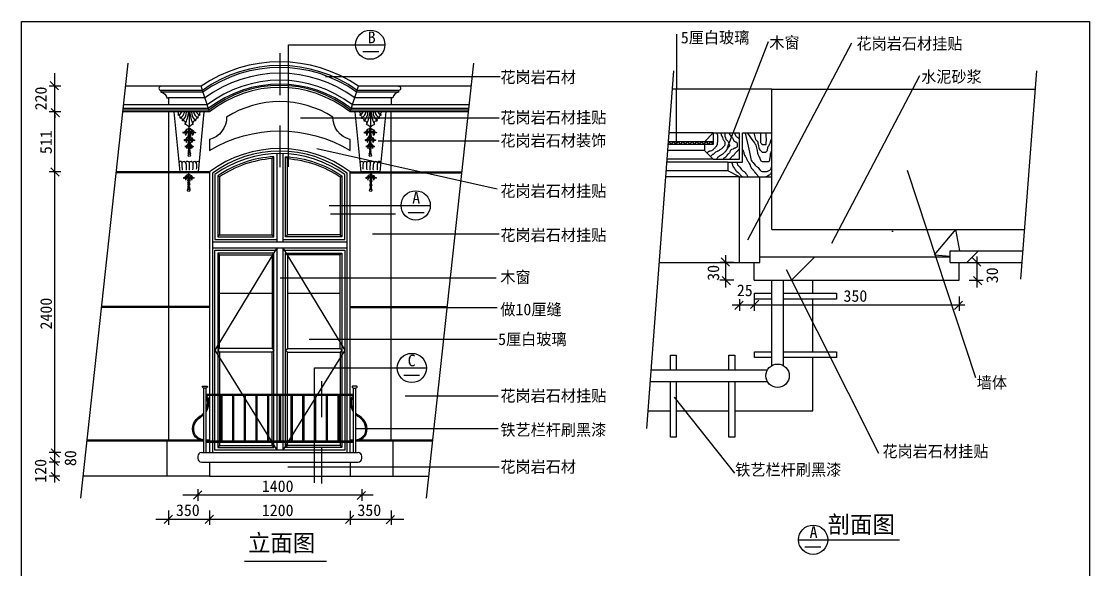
# Model space of a CAD drawing. Header units: metres. Extents: x 1020 to 10144, y 956 to 12504.
# Drawn here: x 1020 to 10144, y 7819 to 12504 of the extents above; entities that cross this region are included whole.
import ezdxf

# ---------------------------------------------------------------- set-up
doc = ezdxf.new("R2010")
doc.units = ezdxf.units.M
for name, color, linetype in [('2', 2, 'Continuous'), ('3', 3, 'Continuous'), ('4', 4, 'Continuous'), ('7', 7, 'Continuous'), ('BH', 3, 'Continuous'), ('DIM', 3, 'Continuous'), ('TEXT', 3, 'Continuous')]:
    doc.layers.add(name, color=color, linetype=linetype)
doc.dimstyles.get("Standard").update_dxf_attribs({"dimtxt": 2.5, "dimasz": 2.5, "dimexe": 1.25, "dimexo": 0.625, "dimtad": 1, "dimcen": 2.5, "dimazin": 3, "dimtfac": 1, "dimtmove": 0, "dimatfit": 3})

# ---------------------------------------------------------------- blocks, each defined once
blk = doc.blocks.new('BH2')
at = {"layer": 'BH'}
blk.add_lwpolyline([(0, 32), (5, 28), (0, 24), (5, 20), (0, 16), (5, 12), (0, 8), (5, 4), (0, 0)], dxfattribs=at)
blk = doc.blocks.new('X')
at = {"layer": '3'}
blk.add_lwpolyline([(12.03, 0.18, -0.17), (18.92, 0.11, 0.38), (27.2, 8.17, -0.27), (20.35, 4.54, -0.05), (12.2, 4.52, 0.29), (4.73, 0.38, 11.87), (4.73, -0.41, 0.29), (12.22, -4.52, -0.05), (20.38, -4.49, -0.27), (27.24, -8.09, 0.38), (18.92, -0.07, -0.17), (12.03, -0.18, -0.72)], format="xyb", close=True, dxfattribs=at)
blk = doc.blocks.new('_DOT')
blk.add_lwpolyline([(-1.6, -1.6), (1.24, 1.24)])

msp = doc.modelspace()

# ---------------------------------------------------------------- hatches: boundary and pattern name
at = {"layer": 'BH'}
h = msp.add_hatch(dxfattribs=at)
h.set_pattern_fill('ANSI31', scale=1500)
h.paths.add_polyline_path([(7428.74, 11925.6), (7428.74, 10725.6), (9587.29, 10725.6), (9678.43, 11925.6)])
h = msp.add_hatch(dxfattribs=at)
h.set_pattern_fill('AR-RROOF', scale=400)
h.paths.add_polyline_path([(2711.85, 10678.6), (3161.85, 10678.6), (3161.85, 11331.29, 0.13), (2711.85, 11174.9)])
h = msp.add_hatch(dxfattribs=at)
h.set_pattern_fill('AR-RROOF', scale=400)
h.paths.add_polyline_path([(3741.85, 11174.9, 0.13), (3291.85, 11331.29), (3291.85, 10678.6), (3741.85, 10678.6)])
h = msp.add_hatch(dxfattribs=at)
h.set_pattern_fill('ANSI33', scale=300)
h.paths.add_polyline_path([(8953.74, 10542.27), (8953.74, 10442.27), (9565.77, 10442.27), (9573.37, 10542.27)])
h.paths.add_polyline_path([(9028.74, 10292.27), (9028.74, 10442.27), (8953.74, 10442.27), (8953.74, 10492.27), (7278.74, 10492.27), (7278.74, 10292.27)])
h.paths.add_polyline_path([(7328.74, 11175.6), (7153.74, 11175.6), (7153.74, 10442.27), (7278.74, 10442.27), (7278.74, 10492.27), (7328.74, 10492.27)])
h = msp.add_hatch(dxfattribs=at)
h.set_pattern_fill('AR-CONC', scale=15)
h.paths.add_polyline_path([(8953.74, 10492.27), (8953.74, 10542.27), (9573.37, 10542.27), (9587.29, 10725.6), (7428.74, 10725.6), (7428.74, 11175.6), (7328.74, 11175.6), (7328.74, 10492.27)])
h = msp.add_hatch(dxfattribs=at)
h.set_pattern_fill('AR-RROOF', scale=400)
h.paths.add_polyline_path([(3161.85, 10508.6), (2711.85, 10508.6), (2711.85, 9708.6), (3161.85, 9708.6)])
h.paths.add_polyline_path([(2711.85, 9678.6), (2711.85, 8878.6), (3161.85, 8878.6), (3161.85, 9678.6)])
h.paths.add_polyline_path([(3291.85, 9708.6), (3741.85, 9708.6), (3741.85, 10508.6), (3291.85, 10508.6)])
h.paths.add_polyline_path([(3291.85, 8878.6), (3741.85, 8878.6), (3741.85, 9678.6), (3291.85, 9678.6)])

# ---------------------------------------------------------------- linework, layer by layer
for p, q in [((3935.93, 12246.5), (4072.32, 12246.5)), ((4323.42, 10869.95), (4459.81, 10869.95)), ((4285.31, 9481.32), (4421.69, 9481.32)), ((7711.15, 8014.95), (7847.54, 8014.95))]:
    msp.add_line(p, q)
at = {"layer": '2'}
for p, q in [((7428.74, 10725.6), (7428.74, 11925.6)), ((7428.74, 11925.6), (9678.43, 11925.6)), ((7428.74, 10725.6), (9587.29, 10725.6))]:
    msp.add_line(p, q, dxfattribs=at)
at = {"layer": '3'}
for p, q in [((1527.82, 8429.62), (1932.62, 12147.9)), ((4480.7, 8429.62), (4885.49, 12147.9)), ((6591.24, 12080.03), (6359.32, 9026.25)), ((9690.16, 12080.03), (9555.07, 10301.38)), ((2626.85, 11729.39), (2554.54, 11950.87)), ((3826.85, 11729.39), (3899.16, 11950.87)), ((2451.85, 11729.39), (2451.85, 11602.12)), ((4001.85, 11729.39), (4001.85, 11602.12)), ((3161.85, 11331.29), (3176.85, 11347.25)), ((3291.85, 11331.29), (3276.85, 11347.25)), ((6853.74, 11400.6), (6539.64, 11400.6)), ((7053.74, 11225.6), (6526.35, 11225.6)), ((2626.85, 11208.6), (1830.36, 11208.6)), ((2626.85, 11218.6), (1831.45, 11218.6)), ((2711.85, 11174.9), (2696.85, 11182.8)), ((3741.85, 11174.9), (3756.85, 11182.8)), ((3826.85, 11218.6), (4784.33, 11218.6)), ((3826.85, 11208.6), (4783.24, 11208.6)), ((2696.85, 10663.6), (2711.85, 10678.6)), ((3176.85, 10663.6), (3161.85, 10678.6)), ((3276.85, 10663.6), (3291.85, 10678.6)), ((3756.85, 10663.6), (3741.85, 10678.6)), ((3201.85, 10568.6), (2671.85, 9693.6)), ((2711.85, 10508.6), (2696.85, 10523.6)), ((3176.85, 10523.6), (3161.85, 10508.6)), ((3251.85, 10568.6), (3781.85, 9693.6)), ((3276.85, 10523.6), (3291.85, 10508.6)), ((3741.85, 10508.6), (3756.85, 10523.6)), ((2626.85, 10058.6), (1705.16, 10058.6)), ((2626.85, 10068.6), (1706.25, 10068.6)), ((3826.85, 10068.6), (4659.13, 10068.6)), ((3826.85, 10058.6), (4658.04, 10058.6)), ((2671.85, 9693.6), (3201.85, 8838.6)), ((2696.85, 9693.6), (2711.85, 9708.6)), ((2696.85, 9693.6), (2711.85, 9678.6)), ((3176.85, 9693.6), (3161.85, 9708.6)), ((3176.85, 9693.6), (3161.85, 9678.6)), ((3781.85, 9693.6), (3251.85, 8838.6)), ((3276.85, 9693.6), (3291.85, 9708.6)), ((3276.85, 9693.6), (3291.85, 9678.6)), ((3756.85, 9693.6), (3741.85, 9708.6)), ((3756.85, 9693.6), (3741.85, 9678.6)), ((1581.06, 8918.6), (2576.85, 8918.6)), ((1582.15, 8928.6), (2541.02, 8928.6)), ((2596.85, 8928.6), (2626.85, 8928.6)), ((2596.85, 8918.6), (2626.85, 8918.6)), ((2711.85, 8878.6), (2696.85, 8863.6)), ((3176.85, 8863.6), (3161.85, 8878.6)), ((3276.85, 8863.6), (3291.85, 8878.6)), ((3741.85, 8878.6), (3756.85, 8863.6)), ((3826.85, 8928.6), (3856.85, 8928.6)), ((3826.85, 8918.6), (3856.85, 8918.6)), ((3876.85, 8918.6), (4533.94, 8918.6)), ((3912.68, 8928.6), (4535.02, 8928.6))]:
    msp.add_line(p, q, dxfattribs=at)
for points in [[(4241.85, 11914.39), (3888.22, 11914.39, 0.32), (2565.48, 11914.39), (2211.85, 11914.39)], [(4241.85, 11899.39), (3883.46, 11899.39, 0.32), (2570.25, 11899.39), (2211.85, 11899.39)], [(4841.57, 11744.39), (3832.06, 11744.39, 0.35), (2621.64, 11744.39), (1888.69, 11744.39)], [(4843.2, 11759.39), (3837.22, 11759.39, 0.34), (2616.48, 11759.39), (1890.32, 11759.39)], [(2549.18, 11729.39, 0.42), (2543.45, 11705.81, -0.55), (2541.26, 11701.24, 0.47), (2527.92, 11680.66, -0.53), (2524.86, 11676.76, 0.5), (2508.33, 11657.52, -0.54), (2504.85, 11653.92, 0.62), (2484.62, 11626.87, -0.47), (2482.81, 11622.62, 0.15), (2454.2, 11603.26, -0.48), (2449.5, 11603.26, 0.15), (2420.89, 11622.62, -0.47), (2419.08, 11626.87, 0.62), (2398.85, 11653.92, -0.54), (2395.37, 11657.52, 0.5), (2378.84, 11676.76, -0.53), (2375.78, 11680.66, 0.47), (2362.44, 11701.24, -0.55), (2360.25, 11705.81, 0.42), (2354.52, 11729.39)], [(3904.52, 11729.39, -0.42), (3910.25, 11705.81, 0.55), (3912.44, 11701.24, -0.47), (3925.78, 11680.66, 0.53), (3928.84, 11676.76, -0.5), (3945.37, 11657.52, 0.54), (3948.85, 11653.92, -0.62), (3969.08, 11626.87, 0.47), (3970.89, 11622.62, -0.15), (3999.5, 11603.26, 0.48), (4004.2, 11603.26, -0.15), (4032.81, 11622.62, 0.47), (4034.62, 11626.87, -0.62), (4054.85, 11653.92, 0.54), (4058.33, 11657.52, -0.5), (4074.86, 11676.76, 0.53), (4077.92, 11680.66, -0.47), (4091.26, 11701.24, 0.55), (4093.45, 11705.81, -0.42), (4099.18, 11729.39)], [(3251.85, 10638.6), (3781.85, 10638.6), (3781.85, 11195.77, 0.32), (2671.85, 11195.77), (2671.85, 10638.6), (3201.85, 10638.6)]]:
    msp.add_lwpolyline(points, format="xyb", dxfattribs=at)
for points in [[(2696.85, 10663.6), (3176.85, 10663.6), (3176.85, 11347.25, 0.14), (2696.85, 11182.8)], [(2711.85, 10678.6), (3161.85, 10678.6), (3161.85, 11331.29, 0.13), (2711.85, 11174.9)], [(3756.85, 10663.6), (3276.85, 10663.6), (3276.85, 11347.25, -0.14), (3756.85, 11182.8)], [(3741.85, 10678.6), (3291.85, 10678.6), (3291.85, 11331.29, -0.13), (3741.85, 11174.9)]]:
    msp.add_lwpolyline(points, format="xyb", close=True, dxfattribs=at)
for points in [[(2671.85, 9318.6), (2671.85, 10548.6), (3201.85, 10548.6)], [(3176.85, 9318.6), (3176.85, 10523.6), (2696.85, 10523.6), (2696.85, 9318.6)], [(3251.85, 10548.6), (3781.85, 10548.6), (3781.85, 9318.6)], [(3276.85, 9318.6), (3276.85, 10523.6), (3756.85, 10523.6), (3756.85, 9318.6)], [(3161.85, 9318.6), (3161.85, 9678.6), (2711.85, 9678.6), (2711.85, 9318.6)], [(3291.85, 9318.6), (3291.85, 9678.6), (3741.85, 9678.6), (3741.85, 9318.6)], [(2671.85, 8918.6), (2671.85, 9308.6)], [(2696.85, 9308.6), (2696.85, 8918.6)], [(2711.85, 9308.6), (2711.85, 8918.6)], [(3161.85, 8918.6), (3161.85, 9308.6)], [(3176.85, 8918.6), (3176.85, 9308.6)], [(3276.85, 8918.6), (3276.85, 9308.6)], [(3291.85, 8918.6), (3291.85, 9308.6)], [(3741.85, 9308.6), (3741.85, 8918.6)], [(3756.85, 9308.6), (3756.85, 8918.6)], [(3781.85, 9308.6), (3781.85, 8918.6)], [(3781.85, 8908.6), (3781.85, 8838.6), (2671.85, 8838.6), (2671.85, 8908.6)], [(2696.85, 8908.6), (2696.85, 8863.6), (3176.85, 8863.6), (3176.85, 8908.6)], [(2711.85, 8908.6), (2711.85, 8878.6), (3161.85, 8878.6), (3161.85, 8908.6)], [(3756.85, 8908.6), (3756.85, 8863.6), (3276.85, 8863.6), (3276.85, 8908.6)], [(3741.85, 8908.6), (3741.85, 8878.6), (3291.85, 8878.6), (3291.85, 8908.6)]]:
    msp.add_lwpolyline(points, dxfattribs=at)
for points in [[(2711.85, 9708.6), (2711.85, 10508.6), (3161.85, 10508.6), (3161.85, 9708.6)], [(3741.85, 9708.6), (3741.85, 10508.6), (3291.85, 10508.6), (3291.85, 9708.6)]]:
    msp.add_lwpolyline(points, close=True, dxfattribs=at)
for centre in [(2453.97, 11359.18), (3999.73, 11359.18), (2449.32, 11059.52), (4004.38, 11059.52)]:
    msp.add_circle(centre, 10.01, dxfattribs=at)
for centre, radius, start, end in [((2336.24, 11760.85), 62.64, 292.38, 329.86), ((2329.56, 11752.43), 87.96, 302.08, 344.82), ((2331.25, 11729.72), 99.13, 310.89, 359.81), ((2112.84, 11764.08), 336.54, 335.46, 354.08), ((2790.86, 11764.08), 336.54, 185.92, 204.54), ((2572.45, 11729.72), 99.13, 180.19, 229.11), ((2574.14, 11752.43), 87.96, 195.18, 237.92), ((2567.46, 11760.85), 62.64, 210.14, 247.62), ((3886.24, 11760.85), 62.64, 292.38, 329.86), ((3879.56, 11752.43), 87.96, 302.08, 344.82), ((3881.25, 11729.72), 99.13, 310.89, 359.81), ((3662.84, 11764.08), 336.54, 335.46, 354.08), ((4340.86, 11764.08), 336.54, 185.92, 204.54), ((4122.45, 11729.72), 99.13, 180.19, 229.11), ((4124.14, 11752.43), 87.96, 195.18, 237.92), ((4117.46, 11760.85), 62.64, 210.14, 247.62), ((2377.71, 11291.91), 15.24, 358.66, 153.95), ((2406.72, 11285.94), 19.87, 8.51, 140.42), ((1441.04, 11234.75), 953.6, 359.83, 3.41), ((2437.42, 11289.46), 17.89, 12.48, 149.3), ((2221.44, 11246.89), 209.19, 355.72, 11.58), ((2468.23, 11285.79), 19.34, 25.83, 140.27), ((1777.22, 11243.81), 679.47, 359.04, 4.18), ((2497.82, 11287.62), 18.2, 13.9, 142.91), ((2287.35, 11268.51), 199.94, 350.13, 7.39), ((2526.01, 11291.38), 15.46, 27.83, 152.17), ((2377.03, 11263.88), 141.28, 350.08, 11.48), ((3927.69, 11291.38), 15.46, 27.83, 152.17), ((4076.67, 11263.88), 141.28, 168.52, 189.92), ((3955.88, 11287.62), 18.2, 37.09, 166.1), ((4166.35, 11268.51), 199.94, 172.61, 189.87), ((3985.47, 11285.79), 19.34, 39.73, 154.17), ((4676.48, 11243.81), 679.47, 175.82, 180.96), ((4016.28, 11289.46), 17.89, 30.7, 167.52), ((4232.26, 11246.89), 209.19, 168.42, 184.28), ((4046.98, 11285.94), 19.87, 39.58, 171.49), ((5012.66, 11234.75), 953.6, 176.59, 180.17), ((4075.99, 11291.91), 15.24, 26.05, 181.34)]:
    msp.add_arc(centre, radius, start, end, dxfattribs=at)
at = {"layer": '4'}
for p, q in [((7428.74, 11925.6), (6579.52, 11925.6)), ((2276.85, 11729.39), (2276.85, 8928.6)), ((4176.85, 8928.6), (4176.85, 11729.39)), ((6853.74, 11475.6), (6928.74, 11550.6)), ((6928.74, 11550.6), (6928.74, 11450.6)), ((6928.74, 11550.6), (7153.74, 11550.6)), ((7153.74, 11325.6), (7153.74, 11550.6)), ((7178.74, 11300.6), (7178.74, 11550.6)), ((7178.74, 11550.6), (7428.74, 11550.6)), ((6853.74, 11450.6), (6853.74, 11400.6)), ((6853.74, 11400.6), (6928.74, 11325.6)), ((6928.74, 11325.6), (7153.74, 11325.6)), ((7053.74, 11300.6), (7053.74, 11225.6)), ((7053.74, 11300.6), (7178.74, 11300.6)), ((7153.74, 11175.6), (7053.74, 11225.6)), ((7153.74, 10442.27), (7153.74, 11175.6)), ((7153.74, 11175.6), (7428.74, 11175.6)), ((7328.74, 10442.27), (7328.74, 11175.6)), ((8953.74, 10442.27), (8953.74, 10542.27)), ((8953.74, 10542.27), (9573.37, 10542.27)), ((6466.86, 10442.27), (7153.74, 10442.27)), ((7153.74, 10442.27), (7328.74, 10442.27)), ((7278.74, 10292.27), (7278.74, 10442.27)), ((7328.74, 10492.27), (8953.74, 10492.27)), ((8953.74, 10442.27), (9565.77, 10442.27)), ((9028.74, 10292.27), (9028.74, 10442.27)), ((7278.74, 10292.27), (9028.74, 10292.27)), ((7778.74, 10180.31), (7778.74, 10292.27)), ((7778.74, 9680.31), (7778.74, 10130.31)), ((7778.74, 9175.6), (7778.74, 9630.31)), ((6370.66, 9175.6), (6563.31, 9175.6)), ((6613.31, 9175.6), (7063.31, 9175.6)), ((7113.31, 9175.6), (7778.74, 9175.6)), ((2261.85, 8928.6), (2261.85, 8618.6)), ((4191.85, 8928.6), (4191.85, 8618.6)), ((2526.85, 8788.6), (2526.85, 8768.6)), ((2556.85, 8818.6), (3896.85, 8818.6)), ((3926.85, 8768.6), (3926.85, 8788.6)), ((2556.85, 8738.6), (3896.85, 8738.6)), ((2626.85, 8738.6), (2626.85, 8618.6)), ((3826.85, 8738.6), (3826.85, 8618.6)), ((2626.85, 8618.6), (1548.4, 8618.6)), ((2626.85, 8618.6), (3826.85, 8618.6)), ((3826.85, 8618.6), (4501.28, 8618.6))]:
    msp.add_line(p, q, dxfattribs=at)
msp.add_lwpolyline([(3826.85, 11399.67), (3826.85, 11494.21, -0.35), (3681.25, 11686.02, 0.29), (2772.45, 11686.02, -0.35), (2626.85, 11494.21), (2626.85, 11399.67, -0.28)], format="xyb", close=True, dxfattribs=at)
msp.add_lwpolyline([(3826.85, 9318.6), (3826.85, 11218.6, 0.33), (2626.85, 11218.6), (2626.85, 9318.6)], format="xyb", dxfattribs=at)
for points in [[(2626.85, 9308.6), (2626.85, 8918.6)], [(3826.85, 8918.6), (3826.85, 9308.6)], [(2626.85, 8908.6), (2626.85, 8818.6)], [(3826.85, 8818.6), (3826.85, 8908.6)]]:
    msp.add_lwpolyline(points, dxfattribs=at)
for centre, start, end in [((2556.85, 8788.6), 90, 180), ((2556.85, 8768.6), 180, 270), ((3896.85, 8788.6), 0, 90), ((3896.85, 8768.6), 270, 0)]:
    msp.add_arc(centre, 30, start, end, dxfattribs=at)
at = {"layer": '7'}
for p, q in [((6928.74, 11550.6), (6551.04, 11550.6)), ((6928.74, 11450.6), (6543.44, 11450.6)), ((6928.74, 11475.6), (6545.34, 11475.6)), ((3201.85, 11373.27), (3201.85, 10618.6)), ((3251.85, 11373.27), (3251.85, 10618.6)), ((6928.74, 11325.6), (6533.95, 11325.6)), ((7053.74, 11300.6), (6532.05, 11300.6)), ((7153.74, 11175.6), (6522.56, 11175.6)), ((2651.85, 10618.6), (3801.85, 10618.6)), ((2651.85, 10568.6), (3801.85, 10568.6)), ((3201.85, 10568.6), (3201.85, 9318.6)), ((3251.85, 10568.6), (3251.85, 9318.6)), ((7428.74, 9562.21), (7428.74, 10292.27)), ((7528.74, 9562.21), (7528.74, 10292.27)), ((6397.25, 9525.6), (7392.14, 9525.6)), ((6389.65, 9425.6), (7392.14, 9425.6)), ((2576.85, 8818.6), (2576.85, 9368.6)), ((2596.85, 8818.6), (2596.85, 9368.6)), ((2596.85, 9318.6), (3856.85, 9318.6)), ((2596.85, 9308.6), (3856.85, 9308.6)), ((2721.85, 9308.6), (2721.85, 8918.6)), ((2731.85, 9308.6), (2731.85, 8918.6)), ((2821.85, 9308.6), (2821.85, 8918.6)), ((2831.85, 9308.6), (2831.85, 8918.6)), ((2921.85, 9308.6), (2921.85, 8918.6)), ((2931.85, 9308.6), (2931.85, 8918.6)), ((3021.85, 9308.6), (3021.85, 8918.6)), ((3031.85, 9308.6), (3031.85, 8918.6)), ((3121.85, 9308.6), (3121.85, 8918.6)), ((3131.85, 9308.6), (3131.85, 8918.6)), ((3201.85, 9308.6), (3201.85, 8918.6)), ((3221.85, 9308.6), (3221.85, 8918.6)), ((3231.85, 9308.6), (3231.85, 8918.6)), ((3251.85, 9308.6), (3251.85, 8918.6)), ((3321.85, 9308.6), (3321.85, 8918.6)), ((3331.85, 9308.6), (3331.85, 8918.6)), ((3421.85, 9308.6), (3421.85, 8918.6)), ((3431.85, 9308.6), (3431.85, 8918.6)), ((3521.85, 9308.6), (3521.85, 8918.6)), ((3531.85, 9308.6), (3531.85, 8918.6)), ((3621.85, 9308.6), (3621.85, 8918.6)), ((3631.85, 9308.6), (3631.85, 8918.6)), ((3721.85, 9308.6), (3721.85, 8918.6)), ((3731.85, 9308.6), (3731.85, 8918.6)), ((3856.85, 8818.6), (3856.85, 9368.6)), ((3876.85, 8818.6), (3876.85, 9368.6)), ((2596.85, 8918.6), (3856.85, 8918.6)), ((2596.85, 8908.6), (3856.85, 8908.6)), ((3201.85, 8908.6), (3201.85, 8838.6)), ((3251.85, 8908.6), (3251.85, 8838.6))]:
    msp.add_line(p, q, dxfattribs=at)
for points in [[(4863.88, 11949.39), (3899.2, 11949.39, 0.31), (2554.5, 11949.39), (1911, 11949.39)], [(4191.85, 11849.39), (3867.33, 11849.39, 0.33), (2586.37, 11849.39), (2276.85, 11849.39)], [(4846.47, 11789.39), (3847.42, 11789.39, 0.34), (2606.28, 11789.39), (1893.59, 11789.39)], [(4839.93, 11729.39), (3826.85, 11729.39, 0.35), (2626.85, 11729.39), (1887.05, 11729.39)], [(2211.85, 11949.39, 1), (2211.85, 11914.39), (2211.85, 11899.39, -0.33), (2261.85, 11849.39), (2276.85, 11849.39), (2276.85, 11789.39)], [(4241.85, 11949.39, -1), (4241.85, 11914.39), (4241.85, 11899.39, 0.33), (4191.85, 11849.39), (4176.85, 11849.39), (4176.85, 11789.39)], [(3801.85, 9318.6), (3801.85, 11206, 0.33), (2651.85, 11206), (2651.85, 9318.6)], [(2596.85, 9165.52, 0.19), (2620.06, 9268.3, 0.2), (2597.14, 9308.6, 0.18)], [(3856.85, 9165.52, -0.19), (3833.64, 9268.3, -0.2), (3856.56, 9308.6, -0.18)], [(2596.85, 9185.02, 0.16), (2610.16, 9266.89, 0.16), (2596.85, 9295.32)], [(3856.85, 9185.02, -0.16), (3843.54, 9266.89, -0.16), (3856.85, 9295.32)], [(2576.85, 8918.6, -0.24), (2488.54, 8977.57, -0.36), (2547.4, 9132.11, 0.07), (2576.85, 9156.31, 0.07)], [(2576.85, 8928.66, -0.24), (2497.73, 8981.63, -0.36), (2552.45, 9123.47, 0.05), (2576.85, 9142.05)], [(3876.85, 8918.6, 0.24), (3965.16, 8977.57, 0.36), (3906.3, 9132.11, -0.07), (3876.85, 9156.31, -0.07)], [(3876.85, 8928.66, 0.24), (3955.97, 8981.63, 0.36), (3901.25, 9123.47, -0.05), (3876.85, 9142.05)]]:
    msp.add_lwpolyline(points, format="xyb", dxfattribs=at)
for points in [[(2321.85, 11729.39), (2371.85, 11218.6), (2531.85, 11218.6), (2581.85, 11729.39)], [(4131.85, 11729.39), (4081.85, 11218.6), (3921.85, 11218.6), (3871.85, 11729.39)], [(7428.74, 10130.31), (7282.45, 10130.31), (7282.45, 10180.31), (7428.74, 10180.31)], [(7528.74, 10180.31), (7982.45, 10180.31), (7982.45, 10130.31), (7528.74, 10130.31)], [(7428.74, 9630.31), (7282.45, 9630.31), (7282.45, 9680.31), (7428.74, 9680.31)], [(7528.74, 9680.31), (7982.45, 9680.31), (7982.45, 9630.31), (7528.74, 9630.31)], [(6563.31, 9525.6), (6563.31, 9650.6), (6613.31, 9650.6), (6613.31, 9525.6)], [(7063.31, 9525.6), (7063.31, 9650.6), (7113.31, 9650.6), (7113.31, 9525.6)], [(6613.31, 9425.6), (6613.31, 8950.6), (6563.31, 8950.6), (6563.31, 9425.6)], [(7113.31, 9425.6), (7113.31, 8950.6), (7063.31, 8950.6), (7063.31, 9425.6)], [(2651.85, 9308.6), (2651.85, 8918.6)], [(3801.85, 8918.6), (3801.85, 9308.6)], [(2651.85, 8908.6), (2651.85, 8818.6)], [(3801.85, 8818.6), (3801.85, 8908.6)]]:
    msp.add_lwpolyline(points, dxfattribs=at)
for points in [[(2596.85, 9368.6), (2576.85, 9368.6, 0.18), (2568.65, 9375.63, -0.81), (2571.44, 9387.64), (2602.26, 9387.64, -0.81), (2605.05, 9375.63, 0.18)], [(3856.85, 9368.6), (3876.85, 9368.6, -0.18), (3885.05, 9375.63, 0.81), (3882.26, 9387.64), (3851.44, 9387.64, 0.81), (3848.65, 9375.63, -0.18)]]:
    msp.add_lwpolyline(points, format="xyb", close=True, dxfattribs=at)
msp.add_circle((7478.74, 9475.6), 100, dxfattribs=at)
at = {"layer": 'BH'}
for p, q in [((6958.44, 11549.11), (6956.95, 11550.6)), ((6960.26, 11546.39), (6958.44, 11549.11)), ((6962.98, 11541.86), (6960.26, 11546.39)), ((6964.8, 11538.24), (6962.98, 11541.86)), ((6966.61, 11534.61), (6964.8, 11538.24)), ((6968.43, 11530.99), (6966.61, 11534.61)), ((6969.33, 11526.45), (6968.43, 11530.99)), ((6969.33, 11496.55), (6969.33, 11526.45)), ((6994.74, 11550.6), (6994.74, 11549.11)), ((6994.74, 11549.11), (6995.65, 11534.61)), ((6995.65, 11534.61), (6997.47, 11529.17)), ((6997.47, 11529.17), (7002.91, 11524.64)), ((7002.91, 11524.64), (7007.45, 11511.95)), ((7007.45, 11511.95), (7011.08, 11499.26)), ((7011.08, 11499.26), (7013.8, 11493.83)), ((7029.23, 11550.6), (7029.23, 11522.83)), ((7029.23, 11522.83), (7032.86, 11508.33)), ((7032.86, 11508.33), (7037.4, 11495.64)), ((7064.25, 11550.6), (7066.44, 11541.86)), ((7066.44, 11541.86), (7080.96, 11523.74)), ((7080.96, 11523.74), (7093.67, 11509.23)), ((7093.67, 11509.23), (7099.11, 11496.55)), ((7109.38, 11550.6), (7110, 11547.3)), ((7110, 11547.3), (7114.54, 11541.86)), ((7114.54, 11541.86), (7118.17, 11529.17)), ((7118.17, 11529.17), (7121.8, 11524.64)), ((7121.8, 11524.64), (7125.43, 11521.02)), ((7125.43, 11521.02), (7129.97, 11516.48)), ((7129.97, 11516.48), (7132.69, 11514.67)), ((7132.69, 11514.67), (7135.42, 11511.95)), ((7135.42, 11511.95), (7140.86, 11509.23)), ((7140.86, 11509.23), (7143.58, 11507.42)), ((7143.58, 11507.42), (7144.49, 11506.51)), ((7144.49, 11506.51), (7147.21, 11503.8)), ((7147.21, 11503.8), (7149.94, 11501.08)), ((7149.94, 11501.08), (7151.75, 11497.45)), ((7201.13, 11550.6), (7201.78, 11547.57)), ((7201.78, 11547.57), (7209.21, 11511.95)), ((7209.21, 11511.95), (7218.13, 11473.36)), ((7219.89, 11550.6), (7235.07, 11529.76)), ((7235.07, 11529.76), (7258.85, 11494.14)), ((7275.92, 11550.6), (7284.11, 11517.89)), ((7284.11, 11517.89), (7290.06, 11494.14)), ((7333.15, 11549.05), (7331.67, 11522.34)), ((7331.67, 11522.34), (7331.67, 11468.91)), ((7333.26, 11550.6), (7333.15, 11549.05)), ((7381.93, 11510.47), (7381.93, 11550.6)), ((7383.42, 11506.02), (7381.93, 11510.47)), ((7383.42, 11483.75), (7383.42, 11506.02)), ((6924.86, 11405), (6926.68, 11406.82)), ((6926.68, 11406.82), (6930.31, 11409.54)), ((6930.31, 11409.54), (6933.03, 11413.16)), ((6933.03, 11413.16), (6936.66, 11416.79)), ((6936.66, 11416.79), (6941.2, 11420.41)), ((6941.2, 11420.41), (6944.83, 11424.04)), ((6944.83, 11424.04), (6948.46, 11428.57)), ((6948.46, 11428.57), (6952.09, 11432.2)), ((6952.09, 11432.2), (6954.81, 11434.91)), ((6954.81, 11434.91), (6955.72, 11436.73)), ((6955.72, 11436.73), (6957.53, 11438.54)), ((6957.53, 11438.54), (6959.35, 11441.26)), ((6959.35, 11441.26), (6961.17, 11444.88)), ((6961.17, 11444.88), (6962.98, 11447.6)), ((6962.98, 11447.6), (6964.8, 11452.13)), ((6964.8, 11452.13), (6965.7, 11456.67)), ((6965.7, 11456.67), (6966.61, 11462.1)), ((6966.61, 11467.54), (6967.52, 11472.98)), ((6966.61, 11462.1), (6966.61, 11467.54)), ((6967.52, 11472.98), (6968.43, 11478.42)), ((6968.43, 11483.86), (6969.33, 11496.55)), ((6968.43, 11478.42), (6968.43, 11483.86)), ((6992.02, 11408.63), (6984.76, 11405)), ((6997.47, 11412.26), (6992.02, 11408.63)), ((6999.28, 11414.07), (6997.47, 11412.26)), ((7002, 11415.88), (6999.28, 11414.07)), ((7002.91, 11417.69), (7002, 11415.88)), ((7005.64, 11419.51), (7002.91, 11417.69)), ((7008.36, 11422.23), (7005.64, 11419.51)), ((7010.17, 11424.94), (7008.36, 11422.23)), ((7012.9, 11427.66), (7010.17, 11424.94)), ((7013.8, 11430.38), (7012.9, 11427.66)), ((7013.8, 11493.83), (7017.43, 11490.2)), ((7017.43, 11432.2), (7013.8, 11430.38)), ((7017.43, 11490.2), (7021.06, 11485.67)), ((7020.16, 11435.82), (7017.43, 11432.2)), ((7022.88, 11438.54), (7020.16, 11435.82)), ((7021.06, 11485.67), (7023.79, 11482.04)), ((7024.69, 11442.16), (7022.88, 11438.54)), ((7023.79, 11482.04), (7025.6, 11478.42)), ((7027.42, 11444.88), (7024.69, 11442.16)), ((7025.6, 11478.42), (7027.42, 11474.79)), ((7027.42, 11474.79), (7028.32, 11472.07)), ((7028.32, 11447.6), (7027.42, 11444.88)), ((7028.32, 11472.07), (7028.32, 11447.6)), ((7037.4, 11495.64), (7042.85, 11491.11)), ((7043.75, 11407.72), (7041.94, 11404.1)), ((7042.85, 11491.11), (7047.38, 11486.58)), ((7047.38, 11412.26), (7043.75, 11407.72)), ((7047.38, 11486.58), (7051.01, 11482.95)), ((7049.2, 11415.88), (7047.38, 11412.26)), ((7051.01, 11417.69), (7049.2, 11415.88)), ((7051.01, 11482.95), (7054.64, 11479.32)), ((7052.83, 11420.41), (7051.01, 11417.69)), ((7054.64, 11424.04), (7052.83, 11420.41)), ((7054.64, 11479.32), (7056.46, 11475.7)), ((7056.46, 11426.76), (7054.64, 11424.04)), ((7056.46, 11475.7), (7059.18, 11472.98)), ((7058.27, 11428.57), (7056.46, 11426.76)), ((7061.9, 11431.29), (7058.27, 11428.57)), ((7059.18, 11472.98), (7060.09, 11469.35)), ((7060.09, 11469.35), (7061.9, 11466.64)), ((7061.9, 11466.64), (7062.81, 11463.01)), ((7065.53, 11434.01), (7061.9, 11431.29)), ((7062.81, 11463.01), (7063.72, 11458.48)), ((7063.72, 11458.48), (7065.53, 11453.04)), ((7065.53, 11453.04), (7067.35, 11447.6)), ((7069.16, 11437.63), (7065.53, 11434.01)), ((7067.35, 11447.6), (7069.16, 11443.98)), ((7069.16, 11443.98), (7069.16, 11437.63)), ((7080.96, 11406.82), (7080.05, 11405)), ((7085.5, 11408.63), (7080.96, 11406.82)), ((7100.02, 11411.35), (7085.5, 11408.63)), ((7099.11, 11496.55), (7104.56, 11483.86)), ((7103.65, 11414.07), (7100.02, 11411.35)), ((7106.37, 11416.79), (7103.65, 11414.07)), ((7104.56, 11483.86), (7109.1, 11479.32)), ((7110, 11417.69), (7106.37, 11416.79)), ((7109.1, 11479.32), (7112.73, 11476.61)), ((7111.82, 11419.51), (7110, 11417.69)), ((7115.45, 11421.32), (7111.82, 11419.51)), ((7112.73, 11476.61), (7116.36, 11475.7)), ((7119.08, 11424.04), (7115.45, 11421.32)), ((7116.36, 11475.7), (7119.99, 11473.89)), ((7129.97, 11429.48), (7119.08, 11424.04)), ((7119.99, 11473.89), (7123.62, 11472.98)), ((7123.62, 11472.98), (7127.25, 11470.26)), ((7127.25, 11470.26), (7129.97, 11467.54)), ((7129.97, 11467.54), (7131.79, 11464.82)), ((7132.69, 11432.2), (7129.97, 11429.48)), ((7131.79, 11464.82), (7133.6, 11461.2)), ((7133.6, 11434.01), (7132.69, 11432.2)), ((7133.6, 11461.2), (7133.6, 11434.01)), ((7143.58, 11404.1), (7145.4, 11406.82)), ((7145.4, 11406.82), (7149.94, 11411.35)), ((7149.94, 11411.35), (7152.66, 11414.07)), ((7178.74, 11409.74), (7182.46, 11405.09)), ((7218.13, 11473.36), (7227.05, 11437.75)), ((7227.05, 11437.75), (7232.99, 11411.03)), ((7232.99, 11411.03), (7238.93, 11387.29)), ((7258.85, 11494.14), (7282.63, 11464.46)), ((7282.63, 11464.46), (7288.57, 11455.55)), ((7288.57, 11455.55), (7293.03, 11449.62)), ((7290.06, 11494.14), (7298.97, 11485.24)), ((7293.03, 11449.62), (7294.51, 11445.17)), ((7294.51, 11445.17), (7297.49, 11424.39)), ((7297.49, 11424.39), (7303.43, 11400.64)), ((7298.97, 11485.24), (7304.92, 11479.3)), ((7304.92, 11479.3), (7309.38, 11471.88)), ((7309.38, 11471.88), (7310.86, 11462.98)), ((7310.86, 11462.98), (7315.32, 11442.2)), ((7315.32, 11442.2), (7319.78, 11421.42)), ((7319.78, 11421.42), (7322.75, 11414)), ((7322.75, 11414), (7327.21, 11406.58)), ((7327.21, 11406.58), (7328.7, 11403.61)), ((7331.67, 11468.91), (7334.64, 11464.46)), ((7334.64, 11464.46), (7337.61, 11460.01)), ((7337.61, 11460.01), (7342.07, 11457.04)), ((7342.07, 11457.04), (7343.56, 11457.04)), ((7343.56, 11457.04), (7343.56, 11455.55)), ((7343.56, 11455.55), (7346.53, 11454.07)), ((7346.53, 11454.07), (7348.01, 11452.59)), ((7348.01, 11452.59), (7374.5, 11451.1)), ((7374.5, 11451.1), (7378.96, 11451.1)), ((7378.96, 11451.1), (7380.45, 11452.59)), ((7380.45, 11452.59), (7381.93, 11457.04)), ((7381.93, 11476.33), (7383.42, 11483.75)), ((7381.93, 11457.04), (7381.93, 11476.33)), ((7392.33, 11402.13), (7393.82, 11411.03)), ((7393.82, 11411.03), (7395.31, 11416.97)), ((7395.31, 11428.84), (7398.28, 11431.81)), ((7395.31, 11416.97), (7395.31, 11428.84)), ((7398.28, 11431.81), (7399.77, 11434.78)), ((7399.77, 11434.78), (7401.25, 11437.75)), ((7401.25, 11437.75), (7405.71, 11443.68)), ((7405.71, 11443.68), (7407.2, 11448.13)), ((7407.2, 11448.13), (7410.17, 11452.59)), ((7410.17, 11452.59), (7413.14, 11458.52)), ((7413.14, 11458.52), (7416.11, 11462.98)), ((7416.11, 11462.98), (7417.6, 11467.43)), ((7417.6, 11467.43), (7419.08, 11471.88)), ((7419.08, 11476.33), (7422.06, 11480.79)), ((7419.08, 11471.88), (7419.08, 11476.33)), ((7422.06, 11485.24), (7423.54, 11489.69)), ((7422.06, 11480.79), (7422.06, 11485.24)), ((7423.54, 11489.69), (7423.54, 11494.14)), ((6878.58, 11382.35), (6883.12, 11385.07)), ((6883.12, 11385.07), (6886.75, 11387.78)), ((6886.75, 11387.78), (6889.47, 11390.5)), ((6889.47, 11390.5), (6891.28, 11392.32)), ((6891.28, 11392.32), (6894.01, 11394.13)), ((6894.01, 11394.13), (6896.73, 11395.04)), ((6896.73, 11395.04), (6901.27, 11396.85)), ((6901.27, 11396.85), (6905.8, 11398.66)), ((6905.8, 11398.66), (6918.51, 11400.47)), ((6912.16, 11356.06), (6909.43, 11353.34)), ((6914.88, 11358.78), (6912.16, 11356.06)), ((6918.51, 11360.59), (6914.88, 11358.78)), ((6918.51, 11400.47), (6922.14, 11402.29)), ((6920.33, 11362.41), (6918.51, 11360.59)), ((6922.14, 11363.31), (6920.33, 11362.41)), ((6922.14, 11402.29), (6924.86, 11405)), ((6923.96, 11365.13), (6922.14, 11363.31)), ((6927.59, 11366.94), (6923.96, 11365.13)), ((6931.22, 11369.66), (6927.59, 11366.94)), ((6934.85, 11372.38), (6931.22, 11369.66)), ((6949.37, 11385.07), (6934.85, 11372.38)), ((6962.07, 11390.5), (6949.37, 11385.07)), ((6960.26, 11331.59), (6958.44, 11327.06)), ((6965.7, 11337.03), (6960.26, 11331.59)), ((6966.61, 11394.13), (6962.07, 11390.5)), ((6966.61, 11339.75), (6965.7, 11337.03)), ((6972.06, 11395.94), (6966.61, 11394.13)), ((6969.33, 11342.47), (6966.61, 11339.75)), ((6972.96, 11346.09), (6969.33, 11342.47)), ((6975.69, 11398.66), (6972.06, 11395.94)), ((6977.5, 11348.81), (6972.96, 11346.09)), ((6979.32, 11401.38), (6975.69, 11398.66)), ((6980.22, 11350.62), (6977.5, 11348.81)), ((6982.95, 11403.19), (6979.32, 11401.38)), ((6982.04, 11352.44), (6980.22, 11350.62)), ((6985.67, 11355.16), (6982.04, 11352.44)), ((6984.76, 11405), (6982.95, 11403.19)), ((6988.39, 11356.97), (6985.67, 11355.16)), ((6992.02, 11357.88), (6988.39, 11356.97)), ((6996.56, 11360.59), (6992.02, 11357.88)), ((7000.19, 11363.31), (6996.56, 11360.59)), ((7004.73, 11366.03), (7000.19, 11363.31)), ((7007.45, 11367.84), (7004.73, 11366.03)), ((7009.27, 11368.75), (7007.45, 11367.84)), ((7012.9, 11371.47), (7009.27, 11368.75)), ((7015.62, 11374.19), (7012.9, 11371.47)), ((7020.16, 11377.81), (7015.62, 11374.19)), ((7016.53, 11330.69), (7015.62, 11327.97)), ((7021.06, 11335.22), (7016.53, 11330.69)), ((7023.79, 11382.35), (7020.16, 11377.81)), ((7024.69, 11337.94), (7021.06, 11335.22)), ((7027.42, 11385.07), (7023.79, 11382.35)), ((7028.32, 11338.84), (7024.69, 11337.94)), ((7030.14, 11387.78), (7027.42, 11385.07)), ((7031.05, 11339.75), (7028.32, 11338.84)), ((7032.86, 11390.5), (7030.14, 11387.78)), ((7031.95, 11341.56), (7031.05, 11339.75)), ((7033.77, 11342.47), (7031.95, 11341.56)), ((7035.58, 11394.13), (7032.86, 11390.5)), ((7035.58, 11344.28), (7033.77, 11342.47)), ((7038.31, 11397.75), (7035.58, 11394.13)), ((7038.31, 11346.09), (7035.58, 11344.28)), ((7039.21, 11401.38), (7038.31, 11397.75)), ((7041.03, 11348.81), (7038.31, 11346.09)), ((7041.94, 11404.1), (7039.21, 11401.38)), ((7041.94, 11350.62), (7041.03, 11348.81)), ((7044.66, 11354.25), (7041.94, 11350.62)), ((7046.48, 11357.88), (7044.66, 11354.25)), ((7048.29, 11361.5), (7046.48, 11357.88)), ((7049.2, 11363.31), (7048.29, 11361.5)), ((7055.55, 11369.66), (7049.2, 11363.31)), ((7057.37, 11372.38), (7055.55, 11369.66)), ((7062.81, 11376), (7057.37, 11372.38)), ((7064.63, 11378.72), (7062.81, 11376)), ((7067.35, 11381.44), (7064.63, 11378.72)), ((7070.07, 11385.07), (7067.35, 11381.44)), ((7070.98, 11388.69), (7070.07, 11385.07)), ((7070.07, 11328.87), (7084.59, 11343.37)), ((7073.7, 11393.22), (7070.98, 11388.69)), ((7074.61, 11397.75), (7073.7, 11393.22)), ((7077.33, 11399.57), (7074.61, 11397.75)), ((7079.15, 11402.29), (7077.33, 11399.57)), ((7080.05, 11405), (7079.15, 11402.29)), ((7084.59, 11343.37), (7089.13, 11348.81)), ((7089.13, 11348.81), (7091.85, 11352.44)), ((7091.85, 11352.44), (7094.58, 11354.25)), ((7094.58, 11354.25), (7098.21, 11356.06)), ((7098.21, 11356.06), (7102.74, 11359.69)), ((7102.74, 11359.69), (7105.47, 11361.5)), ((7105.47, 11361.5), (7107.28, 11363.31)), ((7107.28, 11363.31), (7110, 11365.13)), ((7110, 11365.13), (7110.91, 11366.03)), ((7110.91, 11366.03), (7111.82, 11367.84)), ((7111.82, 11367.84), (7113.63, 11370.56)), ((7113.63, 11370.56), (7115.45, 11373.28)), ((7115.45, 11373.28), (7117.26, 11376)), ((7117.26, 11376), (7119.99, 11379.63)), ((7119.99, 11379.63), (7121.8, 11382.35)), ((7121.8, 11382.35), (7124.52, 11385.97)), ((7124.52, 11385.97), (7127.25, 11388.69)), ((7127.25, 11388.69), (7134.51, 11395.94)), ((7134.51, 11395.94), (7136.32, 11396.85)), ((7136.32, 11396.85), (7138.14, 11397.75)), ((7138.14, 11397.75), (7139.95, 11401.38)), ((7139.95, 11401.38), (7142.68, 11403.19)), ((7142.68, 11403.19), (7143.58, 11404.1)), ((7182.46, 11405.09), (7185.43, 11397.67)), ((7185.43, 11397.67), (7188.41, 11391.74)), ((7188.41, 11391.74), (7189.89, 11385.8)), ((7189.89, 11385.8), (7191.38, 11378.38)), ((7191.38, 11378.38), (7194.35, 11369.48)), ((7194.35, 11369.48), (7197.32, 11360.57)), ((7197.32, 11360.57), (7201.78, 11353.15)), ((7201.78, 11353.15), (7206.24, 11347.21)), ((7206.24, 11347.21), (7209.21, 11341.28)), ((7209.21, 11341.28), (7210.7, 11336.83)), ((7210.7, 11336.83), (7213.67, 11330.89)), ((7213.67, 11330.89), (7215.16, 11323.47)), ((7215.16, 11323.47), (7218.13, 11317.53)), ((7218.13, 11317.53), (7221.1, 11313.08)), ((7238.93, 11387.29), (7244.88, 11357.6)), ((7244.88, 11357.6), (7250.82, 11327.92)), ((7250.82, 11327.92), (7253.8, 11319.02)), ((7253.8, 11319.02), (7258.25, 11310.11)), ((7303.43, 11400.64), (7306.4, 11376.9)), ((7306.4, 11376.9), (7310.86, 11367.99)), ((7310.86, 11367.99), (7313.83, 11363.54)), ((7313.83, 11363.54), (7316.81, 11357.6)), ((7316.81, 11357.6), (7319.78, 11351.67)), ((7319.78, 11351.67), (7322.75, 11344.25)), ((7322.75, 11344.25), (7327.21, 11335.34)), ((7327.21, 11335.34), (7330.18, 11326.44)), ((7328.7, 11403.61), (7331.67, 11400.64)), ((7330.18, 11326.44), (7333.15, 11319.02)), ((7331.67, 11400.64), (7334.64, 11396.19)), ((7333.15, 11319.02), (7336.13, 11313.08)), ((7334.64, 11396.19), (7339.1, 11393.22)), ((7339.1, 11393.22), (7343.56, 11388.77)), ((7343.56, 11388.77), (7346.53, 11387.29)), ((7346.53, 11387.29), (7378.96, 11387.29)), ((7378.96, 11387.29), (7381.93, 11388.77)), ((7381.93, 11388.77), (7384.9, 11391.74)), ((7384.9, 11391.74), (7387.88, 11393.22)), ((7387.88, 11393.22), (7389.36, 11396.19)), ((7389.36, 11396.19), (7392.33, 11402.13)), ((7408.68, 11311.6), (7413.14, 11320.5)), ((7413.14, 11329.4), (7414.63, 11336.83)), ((7413.14, 11320.5), (7413.14, 11329.4)), ((7414.63, 11342.76), (7417.6, 11351.67)), ((7414.63, 11336.83), (7414.63, 11342.76)), ((7417.6, 11351.67), (7419.08, 11372.44)), ((7419.08, 11372.44), (7420.57, 11379.86)), ((7420.57, 11379.86), (7425.03, 11387.29)), ((7425.03, 11387.29), (7426.51, 11394.71)), ((7426.51, 11394.71), (7428.74, 11399.15)), ((7086.25, 11300.6), (7090.32, 11286.37)), ((7090.32, 11286.37), (7097.75, 11265.59)), ((7097.75, 11265.59), (7103.7, 11256.68)), ((7103.7, 11256.68), (7109.64, 11247.78)), ((7109.64, 11247.78), (7114.1, 11240.36)), ((7114.1, 11240.36), (7118.56, 11234.42)), ((7118.56, 11234.42), (7120.05, 11229.97)), ((7120.05, 11229.97), (7124.5, 11225.52)), ((7124.5, 11225.52), (7130.45, 11221.06)), ((7129.62, 11300.6), (7136.39, 11278.94)), ((7136.39, 11278.94), (7157.2, 11258.17)), ((7157.2, 11258.17), (7163.14, 11249.26)), ((7163.14, 11249.26), (7169.09, 11240.36)), ((7169.09, 11240.36), (7176.52, 11232.94)), ((7176.52, 11232.94), (7182.46, 11227)), ((7182.46, 11227), (7188.41, 11222.55)), ((7221.1, 11313.08), (7224.07, 11308.63)), ((7224.07, 11308.63), (7227.05, 11305.66)), ((7227.05, 11305.66), (7231.5, 11299.72)), ((7231.5, 11299.72), (7237.45, 11287.85)), ((7237.45, 11287.85), (7241.91, 11281.91)), ((7241.91, 11281.91), (7243.39, 11278.94)), ((7243.39, 11278.94), (7243.39, 11274.49)), ((7243.39, 11274.49), (7244.88, 11270.04)), ((7244.88, 11270.04), (7247.85, 11265.59)), ((7247.85, 11265.59), (7247.85, 11262.62)), ((7247.85, 11262.62), (7249.34, 11258.17)), ((7249.34, 11258.17), (7253.8, 11252.23)), ((7253.8, 11252.23), (7256.77, 11246.29)), ((7256.77, 11246.29), (7261.23, 11243.33)), ((7258.25, 11310.11), (7262.71, 11305.66)), ((7261.23, 11243.33), (7262.71, 11243.33)), ((7262.71, 11305.66), (7265.68, 11301.21)), ((7262.71, 11243.33), (7265.68, 11241.84)), ((7265.68, 11301.21), (7271.63, 11296.75)), ((7265.68, 11241.84), (7267.17, 11240.36)), ((7267.17, 11240.36), (7268.66, 11235.91)), ((7268.66, 11235.91), (7271.63, 11231.45)), ((7271.63, 11296.75), (7276.09, 11289.33)), ((7271.63, 11231.45), (7273.12, 11228.48)), ((7273.12, 11228.48), (7277.57, 11224.03)), ((7276.09, 11289.33), (7287.98, 11274.49)), ((7277.57, 11224.03), (7280.55, 11219.58)), ((7287.98, 11274.49), (7292.43, 11270.04)), ((7292.43, 11270.04), (7295.41, 11267.07)), ((7295.41, 11267.07), (7299.87, 11264.1)), ((7299.87, 11264.1), (7304.32, 11261.14)), ((7304.32, 11261.14), (7307.3, 11256.68)), ((7307.3, 11256.68), (7311.75, 11253.71)), ((7311.75, 11253.71), (7317.7, 11247.78)), ((7317.7, 11247.78), (7323.64, 11238.87)), ((7323.64, 11238.87), (7328.1, 11235.91)), ((7328.1, 11235.91), (7329.59, 11235.91)), ((7329.59, 11235.91), (7331.07, 11232.94)), ((7331.07, 11232.94), (7332.56, 11229.97)), ((7332.56, 11229.97), (7335.53, 11227)), ((7335.53, 11227), (7339.99, 11224.03)), ((7336.13, 11313.08), (7340.58, 11310.11)), ((7339.99, 11224.03), (7345.94, 11221.06)), ((7340.58, 11310.11), (7342.07, 11308.63)), ((7342.07, 11308.63), (7346.53, 11305.66)), ((7346.53, 11305.66), (7405.71, 11305.66)), ((7390.25, 11222.55), (7394.71, 11224.03)), ((7394.71, 11224.03), (7402.14, 11225.52)), ((7402.14, 11225.52), (7408.09, 11228.48)), ((7405.71, 11305.66), (7408.68, 11311.6)), ((7408.09, 11228.48), (7414.03, 11232.94)), ((7414.03, 11232.94), (7418.49, 11238.87)), ((7418.49, 11238.87), (7421.46, 11244.81)), ((7421.46, 11244.81), (7422.95, 11247.78)), ((7422.95, 11247.78), (7424.44, 11252.23)), ((7424.44, 11252.23), (7425.92, 11256.68)), ((7425.92, 11256.68), (7428.74, 11260.44)), ((7130.45, 11221.06), (7142.34, 11212.16)), ((7142.34, 11212.16), (7148.28, 11206.22)), ((7148.28, 11206.22), (7152.74, 11201.77)), ((7152.74, 11201.77), (7157.2, 11195.83)), ((7157.2, 11195.83), (7163.14, 11188.41)), ((7163.14, 11188.41), (7167.6, 11183.96)), ((7167.6, 11183.96), (7173.55, 11179.51)), ((7173.55, 11179.51), (7175.03, 11179.51)), ((7175.03, 11179.51), (7175.03, 11178.02)), ((7175.03, 11178.02), (7178, 11176.54)), ((7178, 11176.54), (7178.94, 11175.6)), ((7188.41, 11222.55), (7192.87, 11219.58)), ((7192.87, 11219.58), (7198.81, 11216.61)), ((7198.81, 11216.61), (7203.27, 11213.64)), ((7203.27, 11213.64), (7204.75, 11210.68)), ((7204.75, 11210.68), (7206.24, 11207.71)), ((7206.24, 11207.71), (7209.21, 11201.77)), ((7209.21, 11201.77), (7212.18, 11197.32)), ((7212.18, 11197.32), (7215.16, 11192.87)), ((7215.16, 11192.87), (7218.13, 11186.93)), ((7218.13, 11186.93), (7222.59, 11180.99)), ((7222.59, 11180.99), (7227.05, 11176.54)), ((7227.05, 11176.54), (7227.98, 11175.6)), ((7280.55, 11219.58), (7285, 11213.64)), ((7285, 11213.64), (7286.49, 11212.16)), ((7286.49, 11212.16), (7289.46, 11210.68)), ((7289.46, 11210.68), (7290.95, 11207.71)), ((7290.95, 11207.71), (7292.43, 11204.74)), ((7292.43, 11204.74), (7295.41, 11201.77)), ((7295.41, 11201.77), (7296.89, 11198.8)), ((7296.89, 11198.8), (7298.38, 11198.8)), ((7298.38, 11198.8), (7301.35, 11195.83)), ((7301.35, 11195.83), (7304.32, 11192.87)), ((7304.32, 11192.87), (7307.3, 11186.93)), ((7307.3, 11186.93), (7313.24, 11180.99)), ((7313.24, 11180.99), (7319.19, 11176.54)), ((7319.19, 11176.54), (7321.06, 11175.6)), ((7345.94, 11221.06), (7376.88, 11219.58)), ((7376.49, 11175.6), (7381.34, 11178.02)), ((7376.88, 11219.58), (7384.31, 11219.58)), ((7381.34, 11178.02), (7385.8, 11179.51)), ((7384.31, 11219.58), (7388.77, 11221.06)), ((7385.8, 11179.51), (7391.74, 11183.96)), ((7388.77, 11221.06), (7390.25, 11222.55)), ((7391.74, 11183.96), (7399.17, 11186.93)), ((7399.17, 11186.93), (7406.6, 11191.38)), ((7406.6, 11191.38), (7415.52, 11195.83)), ((7415.52, 11195.83), (7418.49, 11201.77)), ((7418.49, 11201.77), (7422.95, 11207.71)), ((7422.95, 11207.71), (7424.44, 11210.68)), ((7424.44, 11210.68), (7427.41, 11213.64)), ((7427.41, 11213.64), (7428.74, 11217.63))]:
    msp.add_line(p, q, dxfattribs=at)
msp.add_lwpolyline([(6544.98, 11470.91), (6548.74, 11475.6), (6568.74, 11450.6), (6588.74, 11475.6), (6608.74, 11450.6)], dxfattribs=at)
at = {"layer": 'DIM'}
for p, q in [((3229.92, 11873.23), (3229.92, 12231.27)), ((3302.09, 11261.27), (3302.09, 12304.41)), ((3302.09, 12304.41), (3849.58, 12304.41)), ((1305.78, 8562.48), (1305.78, 12061.37)), ((1355.43, 11949.39), (1255.78, 11949.39)), ((1358.05, 11729.39), (1255.78, 11729.39)), ((1358.05, 11729.39), (1255.78, 11729.39)), ((1305.78, 11704.39), (1305.78, 11679.39)), ((3229.92, 11256.76), (3229.92, 11614.8)), ((1358.05, 11218.6), (1255.78, 11218.6)), ((1358.05, 11218.6), (1255.78, 11218.6)), ((3648.28, 10931.35), (4237.59, 10931.35)), ((3659.66, 10858.82), (4215.74, 10858.82)), ((7036.19, 10230.67), (7036.19, 10505.64)), ((9184.05, 10229.41), (9184.05, 10493.88)), ((7104.21, 10442.27), (6986.19, 10442.27)), ((9116.03, 10442.27), (9234.05, 10442.27)), ((7104.21, 10292.27), (6986.19, 10292.27)), ((9116.03, 10292.27), (9234.05, 10292.27)), ((7153.74, 10130.83), (7153.74, 10031.35)), ((7278.74, 10147.6), (7278.74, 10031.35)), ((7278.74, 10147.6), (7278.74, 10031.35)), ((9028.74, 10153.74), (9028.74, 10031.35)), ((7091.07, 10081.35), (9077.19, 10081.35)), ((7091.07, 10081.35), (7328.74, 10081.35)), ((3523.33, 8560.47), (3523.33, 9542.16)), ((3523.33, 9542.16), (4204.79, 9542.16)), ((3585.13, 9120.75), (3585.13, 9428.84)), ((1305.78, 8843.6), (1305.78, 8868.6)), ((3585.13, 8555.97), (3585.13, 8864.06)), ((1358.05, 8818.6), (1255.78, 8818.6)), ((1358.05, 8818.6), (1255.78, 8818.6)), ((1348.22, 8738.6), (1255.78, 8738.6)), ((1348.22, 8738.6), (1255.78, 8738.6)), ((1348.22, 8618.6), (1255.78, 8618.6)), ((2526.85, 8506.34), (2526.85, 8407.04)), ((3926.85, 8506.34), (3926.85, 8407.04)), ((2398.27, 8457.04), (4025.52, 8457.04)), ((2276.85, 8324.96), (2276.85, 8200.95)), ((2626.85, 8324.96), (2626.85, 8200.95)), ((2626.85, 8324.96), (2626.85, 8200.95)), ((3826.85, 8321.07), (3826.85, 8200.95)), ((3826.85, 8321.07), (3826.85, 8200.95)), ((4176.85, 8324.96), (4176.85, 8200.95)), ((2169.08, 8250.95), (4286.23, 8250.95))]:
    msp.add_line(p, q, dxfattribs=at)
msp.add_lwpolyline([(1019.51, 12503.77), (10144.41, 12503.77), (10144.41, 956.25), (1019.51, 956.25)], close=True, dxfattribs=at)
for points in [[(3849.58, 12304.41), (4124.2, 12304.41)], [(4237.59, 10931.35), (4512.29, 10931.35)], [(4204.79, 9542.16), (4479.79, 9542.16)]]:
    msp.add_lwpolyline(points, dxfattribs=at)
for centre in [(3999.58, 12304.41), (4387.59, 10931.35), (4354.79, 9542.16)]:
    msp.add_circle(centre, 125, dxfattribs=at)
at = {"layer": 'TEXT'}
for p, q in [((7658.46, 8073.99), (7908.15, 8073.99)), ((7907.65, 8073.8), (8519.8, 8073.8)), ((2924.96, 7891.45), (3627.2, 7891.45))]:
    msp.add_line(p, q, dxfattribs=at)
msp.add_circle((7782.71, 8074.43), 125, dxfattribs=at)

# ---------------------------------------------------------------- block references
at = {"layer": '3', "xscale": 5, "yscale": 5, "zscale": 5, "rotation": 90}
for p in [(6768.74, 11450.6), (6928.74, 11450.6)]:
    msp.add_blockref('BH2', p, dxfattribs=at)
at = {"layer": '7'}
for p, xscale, yscale, zscale, rotation in [((2454.26, 11590.58), 2.4, 2.4, 2.4, 228.76), ((2452.27, 11590.58), -2.4, 2.4, 2.4, 131.24), ((4001.43, 11590.58), 2.4, 2.4, 2.4, 228.76), ((3999.45, 11590.58), -2.4, 2.4, 2.4, 131.24), ((2454.09, 11519.73), 2, 2, 2, 228.76), ((2452.93, 11565.72), -1.68, 1.68, 1.68, 92.16), ((2452.44, 11519.73), -2, 2, 2, 131.24), ((2452.98, 11499.01), -1.4, 1.4, 1.4, 92.16), ((4001.26, 11519.73), 2, 2, 2, 228.76), ((4000.77, 11565.72), 1.68, 1.68, 1.68, 267.84), ((3999.61, 11519.73), -2, 2, 2, 131.24), ((4000.72, 11499.01), 1.4, 1.4, 1.4, 267.84), ((2454.09, 11458.97), 1.6, 1.6, 1.6, 228.76), ((2452.98, 11410.8), -1.4, 1.4, 1.4, 92.16), ((2452.77, 11458.97), -1.6, 1.6, 1.6, 131.24), ((2453.2, 11442.39), -1.12, 1.12, 1.12, 92.16), ((4000.93, 11458.97), 1.6, 1.6, 1.6, 228.76), ((4000.72, 11410.8), 1.4, 1.4, 1.4, 267.84), ((3999.61, 11458.97), -1.6, 1.6, 1.6, 131.24), ((4000.5, 11442.39), 1.12, 1.12, 1.12, 267.84), ((2449.44, 11197.78), 2, 2, 2, 228.76), ((2447.79, 11197.78), -2, 2, 2, 131.24), ((2448.34, 11177.05), -1.4, 1.4, 1.4, 92.16), ((2448.34, 11141.65), -1.4, 1.4, 1.4, 92.16), ((4005.91, 11197.78), 2, 2, 2, 228.76), ((4004.26, 11197.78), -2, 2, 2, 131.24), ((4005.37, 11177.05), 1.4, 1.4, 1.4, 267.84), ((4005.37, 11141.65), 1.4, 1.4, 1.4, 267.84), ((2448.34, 11106.04), -1.4, 1.4, 1.4, 92.16), ((4005.37, 11106.04), 1.4, 1.4, 1.4, 267.84)]:
    msp.add_blockref('X', p, dxfattribs=dict(at, xscale=xscale, yscale=yscale, zscale=zscale, rotation=rotation))
at = {"layer": 'DIM', "xscale": 25, "yscale": 25, "zscale": 25}
for p, rotation in [((1305.78, 11949.39), 270), ((1305.78, 11729.39), 90), ((1305.78, 11729.39), 90), ((1311.38, 11213.33), 270), ((7036.19, 10442.27), 270), ((9184.05, 10442.27), 270), ((7036.19, 10292.27), 90), ((9184.05, 10292.27), 90), ((7278.74, 10081.35), 180), ((1313.97, 8812.46), 270), ((1313.97, 8812.46), 270), ((1305.78, 8738.6), 270), ((1305.78, 8618.6), 90), ((2521.79, 8451.98), 180), ((2270.5, 8245.58), 180), ((2620.5, 8245.58), 180), ((3820.5, 8245.58), 180)]:
    msp.add_blockref('_DOT', p, dxfattribs=dict(at, rotation=rotation))
for p in [(7153.74, 10081.35), (9028.74, 10081.35), (3926.85, 8457.04), (4176.85, 8250.95)]:
    msp.add_blockref('_DOT', p, dxfattribs=at)

# ---------------------------------------------------------------- texts
for s, p in [('220', (1235.27, 11743.39)), ('511', (1279.33, 11369.66)), ('30', (6979.64, 10287.28)), ('30', (9361.53, 10265.87)), ('2400', (1280.2, 9871.2)), ('80', (1487.82, 8703.74)), ('120', (1232.63, 8561.83))]:
    msp.add_text(s, height=99.5, rotation=90).set_placement(p)
for s, p in [('25', (7131.29, 10155.86)), ('350', (8041.89, 10107.8)), ('1400', (3073.38, 8482.62)), ('350', (2340, 8277.39)), ('1200', (3073.38, 8276.52)), ('350', (3890, 8277.39))]:
    msp.add_text(s, height=99.5).set_placement(p)
at = {"layer": 'DIM'}
for s, p in [('B', (3978.14, 12317.14)), ('A', (4358.19, 10946.45)), ('C', (4319.46, 9556.34))]:
    msp.add_text(s, height=99.5, dxfattribs=at).set_placement(p)
at = {"layer": 'TEXT'}
for s, height, p in [('5厘白玻璃', 99.5, (6652.52, 12315.95)), ('木窗', 99.5, (7408.53, 12271.8)), ('花岗岩石材挂贴', 99.5, (8152.28, 12263.73)), ('花岗岩石材', 99.5, (5110.68, 11977.73)), ('水泥砂浆', 99.5, (8704.8, 11980.72)), ('花岗岩石材挂贴', 99.5, (5110.68, 11633.09)), ('花岗岩石材装饰', 99.5, (5110.68, 11435.91)), ('花岗岩石材挂贴', 99.5, (5110.68, 11004.63)), ('花岗岩石材挂贴', 99.5, (5110.68, 10628.06)), ('木窗', 99.5, (5110.68, 10268.81)), ('做10厘缝', 99.5, (5110.68, 9992.63)), ('5厘白玻璃', 99.5, (5091.68, 9738.35)), ('墙体', 99.5, (9180.21, 9367.95)), ('花岗岩石材挂贴', 99.5, (5110.68, 9255.29)), ('铁艺栏杆刷黑漆', 99.5, (5110.68, 8964.01)), ('花岗岩石材挂贴', 99.5, (8374.17, 8780.03)), ('花岗岩石材', 99.5, (5110.68, 8648.53)), ('铁艺栏杆刷黑漆', 99.5, (7117.44, 8623.12)), ('剖面图', 147, (7906.48, 8131.85)), ('立面图', 147, (2955.26, 7973.31)), ('A', 99.5, (7752.68, 8090.59))]:
    msp.add_text(s, height=height, dxfattribs=at).set_placement(p)

# ---------------------------------------------------------------- leaders
at = {"layer": 'DIM'}
for points in [[(6615.28, 11454.35), (6617.34, 12393.73)], [(7051.81, 11427.09), (7402.44, 12330.5)], [(7224.6, 10636.56), (8114.23, 12319.18)], [(3616.63, 12032.41), (5108.88, 12032.41)], [(7943.05, 10609.3), (8693.83, 12042.19)], [(3403.46, 11680.14), (5100.68, 11680.14)], [(3542.84, 11418), (5084.28, 11073.93)], [(4067.59, 11483.53), (5100.68, 11483.53)], [(8585.15, 11231.11), (9169.02, 9461.55)], [(4018.39, 10688.9), (5100.68, 10688.9)], [(3231.27, 10312.06), (5076.08, 10312.06)], [(7551.99, 10382.14), (8339.86, 8814.58)], [(4428.35, 10058.11), (5084.28, 10058.11)], [(3477.25, 9787.77), (5084.28, 9787.77)], [(4297.16, 9304.43), (5092.48, 9304.43)], [(6594.5, 9291.56), (7111.38, 8642.7)], [(3870.81, 9025.9), (5092.48, 9025.9)], [(3296.87, 8698.21), (5100.68, 8698.21)]]:
    msp.add_leader(points, dimstyle='Standard', dxfattribs=at)

doc.saveas('drawing.dxf')
